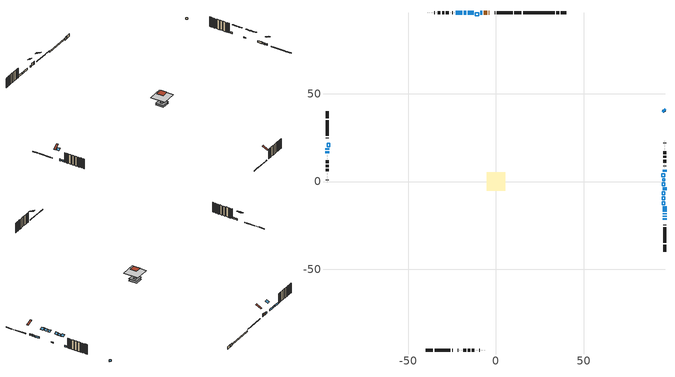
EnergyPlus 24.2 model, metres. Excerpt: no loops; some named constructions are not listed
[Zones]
conditioned space
 floor outside (Floor1 construction): -0.86,-0.86 -0.86,0.86 0.86,0.86 0.86,-0.86 z0.91
 floor adiabatic (Floor2 construction): -2.91,-2.91 -2.91,2.91 2.91,2.91 2.91,-2.91 z0.91
 floor adiabatic (AdiabaticFloorConstruction): -5.38,-5.38 -5.38,5.38 5.38,5.38 5.38,-5.38 z5.79
 floor foundation (Slab1 construction): -1.7,-1.7 -1.7,1.7 1.7,1.7 1.7,-1.7 z-1.07
 floor foundation (Slab1 construction 1): -1.2,-1.2 -1.2,1.2 1.2,1.2 1.2,-1.2 z-1.07
 floor foundation (Slab3 construction): -2.91,-2.91 -2.91,2.91 2.91,2.91 2.91,-2.91 z-0.46
 wall outside (RimJoist1 construction): 14.48,96.13 10.52,96.13 / -39.82,-96.13 -35.86,-96.13 / -96.13,39.82 -96.13,35.86 / 96.13,-39.82 96.13,-35.86 z0.91:1.21
 wall outside (RimJoist2 construction): 9.59,96.13 0.56,96.13 / -34.93,-96.13 -25.9,-96.13 / -96.13,34.93 -96.13,25.9 / 96.13,-34.93 96.13,-25.9 z0.91:1.21
 wall outside (RimJoist3 construction): -0.37,96.13 -0.75,96.13 / -24.97,-96.13 -24.6,-96.13 / -96.13,24.97 -96.13,24.6 / 96.13,-24.97 96.13,-24.6 z0.91:1.21
 wall outside (AdiabaticWallConstruction 1): -3.71,96.13 -4.13,96.13 / -5.06,96.13 -6.91,96.13 z0.91:2.94
 wall outside (AdiabaticWallConstruction): 96.13,-21.63 96.13,-20.95 / 96.13,-20.03 96.13,-19.59 / 96.13,-18.67 96.13,-18.04 / 96.14,39.82 95.2,40.76 / 96.13,-17.11 96.13,-14.15 / -7.84,96.13 -8.97,96.13 / -12.75,96.13 -16.08,96.13 / -17.01,96.13 -18.33,96.13 / -96.13,18.88 -96.13,18.06 / 96.13,5.47 96.13,6.8 / -19.26,96.13 -22.79,96.13 / -96.13,17.13 -96.13,15.99 z0.91:2.13; 96.13,-5.01 96.13,-3.23 z0.91:1.42
 wall outside (Wall10 construction): -23.72,96.13 -23.76,96.13 / -21.63,-96.13 -21.59,-96.13 / -96.13,15.07 -96.13,15.03 / 96.13,7.73 96.13,7.77 z0.91:8.23
 wall outside (Wall11 construction): -24.69,96.13 -24.83,96.13 / -20.67,-96.13 -20.52,-96.13 / -96.13,14.1 -96.13,13.95 / 96.13,8.7 96.13,8.84 z0.91:8.23
 wall outside (Wall12 construction): -25.76,96.13 -25.86,96.13 / -19.59,-96.13 -19.5,-96.13 / -96.13,13.02 -96.13,12.93 / 96.13,9.77 96.13,9.87 z0.91:8.23
 wall outside (Wall1 construction): -26.79,96.13 -28.45,96.13 / -18.57,-96.13 -16.9,-96.13 / -96.13,12 -96.13,10.34 / 96.13,10.8 96.13,12.46 z0.91:8.23
 wall outside (Wall2 construction): -29.38,96.13 -30.64,96.13 / -15.97,-96.13 -14.71,-96.13 / -96.13,9.41 -96.13,8.14 / 96.13,13.39 96.13,14.66 z0.91:8.23
 wall outside (Wall3 construction): -31.57,96.13 -33.06,96.13 / -13.78,-96.13 -12.3,-96.13 / -96.13,7.21 -96.13,5.73 / 96.13,15.58 96.13,17.07 z0.91:8.23
 wall outside (Wall4 construction): -33.98,96.13 -34.05,96.13 / -11.37,-96.13 -11.3,-96.13 / -96.13,4.8 -96.13,4.73 / 96.13,18 96.13,18.06 z0.91:8.23
 wall outside (Wall5 construction): -34.98,96.13 -35.03,96.13 / -10.37,-96.13 -10.32,-96.13 / -96.13,3.81 -96.13,3.76 / 96.13,18.99 96.13,19.04 z0.91:8.23
 wall outside (Wall6 construction): -35.96,96.13 -35.98,96.13 / -9.4,-96.13 -9.38,-96.13 / -96.13,2.83 -96.13,2.81 / 96.13,19.97 96.13,19.99 z0.91:8.23
 wall outside (Wall7 construction): -36.91,96.13 -36.93,96.13 / -8.45,-96.13 -8.43,-96.13 / -96.13,1.88 -96.13,1.86 / 96.13,20.92 96.13,20.94 z0.91:8.23
 wall outside (Wall8 construction): -37.85,96.13 -37.95,96.13 / -7.5,-96.13 -7.41,-96.13 / -96.13,0.93 -96.13,0.84 / 96.13,21.87 96.13,21.96 z0.91:8.23
 wall outside (Wall9 construction): -38.87,96.13 -38.89,96.13 / -6.48,-96.13 -6.46,-96.13 / -96.13,-0.09 -96.13,-0.11 / 96.13,22.89 96.13,22.9 z0.91:8.23
 wall foundation (FoundationWall1 construction): 39.82,96.13 36.77,96.13 z-1.07:0.91
 wall foundation (FoundationWall2 construction): 35.84,96.13 34.32,96.13 z-1.07:0.91
 wall foundation (FoundationWall3 construction): 33.39,96.13 15.41,96.13 z-0.46:0.3
 window (WindowConstruction): 96.13,-21.63 96.13,-20.95 z0.91:2.13
 window (WindowConstruction 10): 96.13,-20.03 96.13,-19.6 z0.91:2.13
 window (WindowConstruction 11): 96.13,-18.67 96.13,-18.04 z0.91:2.13
 window (WindowConstruction 12): 96.13,39.82 95.2,40.76 z0.91:2.13
 window (WindowConstruction 7): 96.13,-17.11 96.13,-14.15 z0.91:2.13
 window (WindowConstruction 8): -7.84,96.13 -8.97,96.13 z0.91:2.13
 window (WindowConstruction 1): 96.13,-5.01 96.13,-3.23 z0.91:1.42
 window (WindowConstruction 2): -12.75,96.13 -16.08,96.13 z0.91:2.13
 window (WindowConstruction 3): -17.01,96.13 -18.33,96.13 z0.91:2.13
 window (WindowConstruction 9): -96.13,18.88 -96.13,18.06 z0.91:2.13
 window (WindowConstruction 4): 96.13,5.47 96.13,6.8 z0.91:2.13
 window (WindowConstruction 5): -19.26,96.13 -22.79,96.13 z0.91:2.13
 window (WindowConstruction 6): -96.13,17.13 -96.13,16 z0.91:2.13
 door (Door): -3.71,96.13 -4.13,96.13 z0.91:2.94
 door (Door 1): -5.06,96.13 -6.91,96.13 z0.91:2.94
 ceiling adiabatic (AdiabaticFloorConstruction): 5.38,-5.38 5.38,5.38 -5.38,5.38 -5.38,-5.38 z5.79
 roof outside (Roof1 construction): -2.43,2.43 -2.43,-2.43 2.43,-2.43 2.43,2.43 z8.23
 roof outside (Roof2 construction): -2.78,96.13,8.23 -2.78,92.18,10.2 -1.67,92.18,10.2 -1.67,96.13,8.23; -22.56,-96.13,8.23 -22.56,-92.18,10.2 -23.67,-92.18,10.2 -23.67,-96.13,8.23; -96.13,22.56,8.23 -92.18,22.56,10.2 -92.18,23.67,10.2 -96.13,23.67,8.23; 96.13,-22.56,8.23 92.18,-22.56,10.2 92.18,-23.67,10.2 96.13,-23.67,8.23
 roof outside (AdiabaticRoofConstruction): -96.14,19.8,8.22 -94.5,19.8,9.04 -94.5,21.63,9.04 -96.14,21.63,8.22; 96.14,-11.39,8.22 94.5,-11.39,9.04 94.5,-13.22,9.04 96.14,-13.22,8.22; 96.14,-8.59,8.22 94.46,-8.59,9.06 94.46,-10.46,9.06 96.14,-10.46,8.22; 96.14,-5.94,8.22 94.59,-5.94,9 94.59,-7.67,9 96.14,-7.67,8.22; 96.14,-0.61,8.22 94.62,-0.61,8.98 94.62,-2.31,8.98 96.14,-2.31,8.22; -11.82,96.14,8.22 -11.82,94.42,9.08 -9.9,94.42,9.08 -9.9,96.14,8.22; 96.14,1.68,8.22 94.91,1.68,8.84 94.91,0.32,8.84 96.14,0.32,8.22; 96.14,4.54,8.22 94.41,4.54,9.09 94.41,2.61,9.09 96.14,2.61,8.22
 skylight (SkylightConstruction): -96.13,19.8,8.23 -94.5,19.8,9.04 -94.5,21.63,9.04 -96.13,21.63,8.23
 skylight (SkylightConstruction 1): 96.13,-11.39,8.23 94.5,-11.39,9.04 94.5,-13.22,9.04 96.13,-13.22,8.23
 skylight (SkylightConstruction 2): 96.13,-8.59,8.23 94.47,-8.59,9.06 94.47,-10.46,9.06 96.13,-10.46,8.23
 skylight (SkylightConstruction 3): 96.13,-5.94,8.23 94.59,-5.94,9 94.59,-7.67,9 96.13,-7.67,8.23
 skylight (SkylightConstruction 4): 96.13,-0.61,8.23 94.62,-0.61,8.98 94.62,-2.31,8.98 96.13,-2.31,8.23
 skylight (SkylightConstruction 5): -11.82,96.13,8.23 -11.82,94.42,9.08 -9.9,94.42,9.08 -9.9,96.13,8.23
 skylight (SkylightConstruction 6): 96.13,1.68,8.23 94.92,1.68,8.83 94.92,0.32,8.83 96.13,0.32,8.23
 skylight (SkylightConstruction 7): 96.13,4.54,8.23 94.41,4.54,9.09 94.41,2.61,9.09 96.13,2.61,8.23
[EnergyManagementSystem:Program]
component_loads_program: Set loads_htg_walls = 0; Set loads_htg_rim_joists = 0; Set loads_htg_foundation_walls = 0; Set loads_htg_floors = 0; Set loads_htg_slabs = 0; Set loads_htg_ceilings = 0; Set loads_htg_roofs = 0; Set loads_htg_windows_conduction = 0; Set loads_htg_windows_solar = 0; Set loads_htg_doors = 0; Set loads_htg_skylights_conduction = 0; Set loads_htg_skylights_solar = 0; Set loads_htg_internal_mass = 0; Set loads_htg_intgains = 0; Set loads_htg_lighting = 0; Set loads_htg_infil = 0; Set loads_htg_mechvent = 0; Set loads_htg_natvent = 0; Set loads_htg_whf = 0; Set loads_htg_ducts = 0; Set loads_clg_walls = 0; Set loads_clg_rim_joists = 0; Set loads_clg_foundation_walls = 0; Set loads_clg_floors = 0; Set loads_clg_slabs = 0; Set loads_clg_ceilings = 0; Set loads_clg_roofs = 0; Set loads_clg_windows_conduction = 0; Set loads_clg_windows_solar = 0; Set loads_clg_doors = 0; Set loads_clg_skylights_conduction = 0; Set loads_clg_skylights_solar = 0; Set loads_clg_internal_mass = 0; Set loads_clg_intgains = 0; Set loads_clg_lighting = 0; Set loads_clg_infil = 0; Set loads_clg_mechvent = 0; Set loads_clg_natvent = 0; Set loads_clg_whf = 0; Set loads_clg_ducts = 0; Set hr_walls = 0; Set hr_walls = hr_walls + s_conv_27 + s_ig_27 + s_sol_27 + s_lgt_27 + s_surf_27; Set hr_walls = hr_walls + s_conv_28 + s_ig_28 + s_sol_28 + s_lgt_28 + s_surf_28; Set hr_walls = hr_walls + s_conv_29 + s_ig_29 + s_sol_29 + s_lgt_29 + s_surf_29; Set hr_walls = hr_walls + s_conv_30 + s_ig_30 + s_sol_30 + s_lgt_30 + s_surf_30; Set hr_walls = hr_walls + s_conv_31 + s_ig_31 + s_sol_31 + s_lgt_31 + s_surf_31; Set hr_walls = hr_walls + s_conv_32 + s_ig_32 + s_sol_32 + s_lgt_32 + s_surf_32; Set hr_walls = hr_walls + s_conv_33 + s_ig_33 + s_sol_33 + s_lgt_33 + s_surf_33; Set hr_walls = hr_walls + s_conv_34 + s_ig_34 + s_sol_34 + s_lgt_34 + s_surf_34; Set hr_walls = hr_walls + s_conv_35 + s_ig_35 + s_sol_35 + s_lgt_35 + s_surf_35; Set hr_walls = hr_walls + s_conv_36 + s_ig_36 + s_sol_36 + s_lgt_36 + s_surf_36; Set hr_walls = hr_walls + s_conv_37 + s_ig_37 + s_sol_37 + s_lgt_37 + s_surf_37; Set hr_walls = hr_walls + s_conv_38 + s_ig_38 + s_sol_38 + s_lgt_38 + s_surf_38; Set hr_walls = hr_walls + s_conv_39 + s_ig_39 + s_sol_39 + s_lgt_39 + s_surf_39; Set hr_walls = hr_walls + s_conv_40 + s_ig_40 + s_sol_40 + s_lgt_40 + s_surf_40; Set hr_walls = hr_walls + s_conv_41 + s_ig_41 + s_sol_41 + s_lgt_41 + s_surf_41; Set hr_walls = hr_walls + s_conv_42 + s_ig_42 + s_sol_42 + s_lgt_42 + s_surf_42; Set hr_walls = hr_walls + s_conv_43 + s_ig_43 + s_sol_43 + s_lgt_43 + s_surf_43; Set hr_walls = hr_walls + s_conv_44 + s_ig_44 + s_sol_44 + s_lgt_44 + s_surf_44; Set hr_walls = hr_walls + s_conv_45 + s_ig_45 + s_sol_45 + s_lgt_45 + s_surf_45; Set hr_walls = hr_walls + s_conv_46 + s_ig_46 + s_sol_46 + s_lgt_46 + s_surf_46; Set hr_walls = hr_walls + s_conv_47 + s_ig_47 + s_sol_47 + s_lgt_47 + s_surf_47; Set hr_walls = hr_walls + s_conv_48 + s_ig_48 + s_sol_48 + s_lgt_48 + s_surf_48; Set hr_walls = hr_walls + s_conv_49 + s_ig_49 + s_sol_49 + s_lgt_49 + s_surf_49; Set hr_walls = hr_walls + s_conv_50 + s_ig_50 + s_sol_50 + s_lgt_50 + s_surf_50; Set hr_walls = hr_walls + s_conv_51 + s_ig_51 + s_sol_51 + s_lgt_51 + s_surf_51; Set hr_walls = hr_walls + s_conv_52 + s_ig_52 + s_sol_52 + s_lgt_52 + s_surf_52; Set hr_walls = hr_walls + s_conv_53 + s_ig_53 + s_sol_53 + s_lgt_53 + s_surf_53; Set hr_walls = hr_walls + s_conv_54 + s_ig_54 + s_sol_54 + s_lgt_54 + s_surf_54; Set hr_walls = hr_walls + s_conv_55 + s_ig_55 + s_sol_55 + s_lgt_55 + s_surf_55; Set hr_walls = hr_walls + s_conv_56 + s_ig_56 + s_sol_56 + s_lgt_56 + s_surf_56; Set hr_walls = hr_walls + s_conv_57 + s_ig_57 + s_sol_57 + s_lgt_57 + s_surf_57; Set hr_walls = hr_walls + s_conv_58 + s_ig_58 + s_sol_58 + s_lgt_58 + s_surf_58; Set hr_walls = hr_walls + s_conv_59 + s_ig_59 + s_sol_59 + s_lgt_59 + s_surf_59; Set hr_walls = hr_walls + s_conv_60 + s_ig_60 + s_sol_60 + s_lgt_60 + s_surf_60; Set hr_walls = hr_walls + s_conv_61 + s_ig_61 + s_sol_61 + s_lgt_61 + s_surf_61; Set hr_walls = hr_walls + s_conv_62 + s_ig_62 + s_sol_62 + s_lgt_62 + s_surf_62; Set hr_walls = hr_walls + s_conv_63 + s_ig_63 + s_sol_63 + s_lgt_63 + s_surf_63; Set hr_walls = hr_walls + s_conv_64 + s_ig_64 + s_sol_64 + s_lgt_64 + s_surf_64; Set hr_walls = hr_walls + s_conv_65 + s_ig_65 + s_sol_65 + s_lgt_65 + s_surf_65; Set hr_walls = hr_walls + s_conv_66 + s_ig_66 + s_sol_66 + s_lgt_66 + s_surf_66; Set hr_walls = hr_walls + s_conv_67 + s_ig_67 + s_sol_67 + s_lgt_67 + s_surf_67; Set hr_walls = hr_walls + s_conv_68 + s_ig_68 + s_sol_68 + s_lgt_68 + s_surf_68; Set hr_walls = hr_walls + s_conv_69 + s_ig_69 + s_sol_69 + s_lgt_69 + s_surf_69; Set hr_walls = hr_walls + s_conv_70 + s_ig_70 + s_sol_70 + s_lgt_70 + s_surf_70; Set hr_walls = hr_walls + s_conv_71 + s_ig_71 + s_sol_71 + s_lgt_71 + s_surf_71; Set hr_walls = hr_walls + s_conv_72 + s_ig_72 + s_sol_72 + s_lgt_72 + s_surf_72; Set hr_walls = hr_walls + s_conv_73 + s_ig_73 + s_sol_73 + s_lgt_73 + s_surf_73; Set hr_walls = hr_walls + s_conv_74 + s_ig_74 + s_sol_74 + s_lgt_74 + s_surf_74; Set hr_rim_joists = 0; Set hr_rim_joists = hr_rim_joists + s_conv_7 + s_ig_7 + s_sol_7 + s_lgt_7 + s_surf_7; Set hr_rim_joists = hr_rim_joists + s_conv_8 + s_ig_8 + s_sol_8 + s_lgt_8 + s_surf_8; Set hr_rim_joists = hr_rim_joists + s_conv_9 + s_ig_9 + s_sol_9 + s_lgt_9 + s_surf_9; Set hr_rim_joists = hr_rim_joists + s_conv_10 + s_ig_10 + s_sol_10 + s_lgt_10 + s_surf_10; Set hr_rim_joists = hr_rim_joists + s_conv_11 + s_ig_11 + s_sol_11 + s_lgt_11 + s_surf_11; Set hr_rim_joists = hr_rim_joists + s_conv_12 + s_ig_12 + s_sol_12 + s_lgt_12 + s_surf_12; Set hr_rim_joists = hr_rim_joists + s_conv_13 + s_ig_13 + s_sol_13 + s_lgt_13 + s_surf_13; Set hr_rim_joists = hr_rim_joists + s_conv_14 + s_ig_14 + s_sol_14 + s_lgt_14 + s_surf_14; Set hr_rim_joists = hr_rim_joists + s_conv_15 + s_ig_15 + s_sol_15 + s_lgt_15 + s_surf_15; Set hr_rim_joists = hr_rim_joists + s_conv_16 + s_ig_16 + s_sol_16 + s_lgt_16 + s_surf_16; Set hr_rim_joists = hr_rim_joists + s_conv_17 + s_ig_17 + s_sol_17 + s_lgt_17 + s_surf_17; Set hr_rim_joists = hr_rim_joists + s_conv_18 + s_ig_18 + s_sol_18 + s_lgt_18 + s_surf_18; Set hr_foundation_walls = 0; Set hr_foundation_walls = hr_foundation_walls + s_conv_2 + s_ig_2 + s_sol_2 + s_lgt_2 + s_surf_2; Set hr_foundation_walls = hr_foundation_walls + s_conv_3 + s_ig_3 + s_sol_3 + s_lgt_3 + s_surf_3; Set hr_foundation_walls = hr_foundation_walls + s_conv_4 + s_ig_4 + s_sol_4 + s_lgt_4 + s_surf_4; Set hr_floors = 0; Set hr_floors = hr_floors + s_conv + s_ig + s_sol + s_lgt + s_surf; Set hr_floors = hr_floors + s_conv_1 + s_ig_1 + s_sol_1 + s_lgt_1 + s_surf_1; Set hr_slabs = 0; Set hr_slabs = hr_slabs + s_conv_24 + s_ig_24 + s_sol_24 + s_lgt_24 + s_surf_24; Set hr_slabs = hr_slabs + s_conv_25 + s_ig_25 + s_sol_25 + s_lgt_25 + s_surf_25; Set hr_slabs = hr_slabs + s_conv_26 + s_ig_26 + s_sol_26 + s_lgt_26 + s_surf_26; Set hr_ceilings = 0; Set hr_roofs = 0; Set hr_roofs = hr_roofs + s_conv_19 + s_ig_19 + s_sol_19 + s_lgt_19 + s_surf_19; Set hr_roofs = hr_roofs + s_conv_20 + s_ig_20 + s_sol_20 + s_lgt_20 + s_surf_20; Set hr_roofs = hr_roofs + s_conv_21 + s_ig_21 + s_sol_21 + s_lgt_21 + s_surf_21; Set hr_roofs = hr_roofs + s_conv_22 + s_ig_22 + s_sol_22 + s_lgt_22 + s_surf_22; Set hr_roofs = hr_roofs + s_conv_23 + s_ig_23 + s_sol_23 + s_lgt_23 + s_surf_23; Set hr_windows_conduction = 0; Set hr_windows_conduction = hr_windows_conduction + ss_conv_2; Set hr_windows_conduction = hr_windows_conduction + ss_ig_2; Set hr_windows_conduction = hr_windows_conduction + ss_surf_2; Set hr_windows_conduction = hr_windows_conduction + ss_conv_3; Set hr_windows_conduction = hr_windows_conduction + ss_ig_3; Set hr_windows_conduction = hr_windows_conduction + ss_surf_3; Set hr_windows_conduction = hr_windows_conduction + ss_conv_4; Set hr_windows_conduction = hr_windows_conduction + ss_ig_4; Set hr_windows_conduction = hr_windows_conduction + ss_surf_4; Set hr_windows_conduction = hr_windows_conduction + ss_conv_5; Set hr_windows_conduction = hr_windows_conduction + ss_ig_5; Set hr_windows_conduction = hr_windows_conduction + ss_surf_5; Set hr_windows_conduction = hr_windows_conduction + ss_conv_6; Set hr_windows_conduction = hr_windows_conduction + ss_ig_6; Set hr_windows_conduction = hr_windows_conduction + ss_surf_6; Set hr_windows_conduction = hr_windows_conduction + ss_conv_7; Set hr_windows_conduction = hr_windows_conduction + ss_ig_7; Set hr_windows_conduction = hr_windows_conduction + ss_surf_7; Set hr_windows_conduction = hr_windows_conduction + ss_conv_12; Set hr_windows_conduction = hr_windows_conduction + ss_ig_12; Set hr_windows_conduction = hr_windows_conduction + ss_surf_12; Set hr_windows_conduction = hr_windows_conduction + ss_conv_17; Set hr_windows_conduction = hr_windows_conduction + ss_ig_17; Set hr_windows_conduction = hr_windows_conduction + ss_surf_17; Set hr_windows_conduction = hr_windows_conduction + ss_conv_18; Set hr_windows_conduction = hr_windows_conduction + ss_ig_18; Set hr_windows_conduction = hr_windows_conduction + ss_surf_18; Set hr_windows_conduction = hr_windows_conduction + ss_conv_19; Set hr_windows_conduction = hr_windows_conduction + ss_ig_19; Set hr_windows_conduction = hr_windows_conduction + ss_surf_19; Set hr_windows_conduction = hr_windows_conduction + ss_conv_20; Set hr_windows_conduction = hr_windows_conduction + ss_ig_20; Set hr_windows_conduction = hr_windows_conduction + ss_surf_20; Set hr_windows_conduction = hr_windows_conduction + ss_conv_21; Set hr_windows_conduction = hr_windows_conduction + ss_ig_21; Set hr_windows_conduction = hr_windows_conduction + ss_surf_21; Set hr_windows_conduction = hr_windows_conduction + ss_conv_22; Set hr_windows_conduction = hr_windows_conduction + ss_ig_22; Set hr_windows_conduction = hr_windows_conduction + ss_surf_22; Set hr_windows_solar = 0; Set hr_windows_solar = hr_windows_solar - ss_trans_in * ZoneTimestep * 3600 + ss_back_out * ZoneTimestep * 3600 + ss_trans_out * ZoneTimestep * 3600; Set hr_windows_solar = hr_windows_solar - ss_trans_in_1 * ZoneTimestep * 3600 + ss_back_out_1 * ZoneTimestep * 3600 + ss_trans_out_1 * ZoneTimestep * 3600; Set hr_windows_solar = hr_windows_solar - ss_trans_in_2 * ZoneTimestep * 3600 + ss_back_out_2 * ZoneTimestep * 3600 + ss_trans_out_2 * ZoneTimestep * 3600; Set hr_windows_solar = hr_windows_solar - ss_trans_in_3 * ZoneTimestep * 3600 + ss_back_out_3 * ZoneTimestep * 3600 + ss_trans_out_3 * ZoneTimestep * 3600; Set hr_windows_solar = hr_windows_solar - ss_trans_in_4 * ZoneTimestep * 3600 + ss_back_out_4 * ZoneTimestep * 3600 + ss_trans_out_4 * ZoneTimestep * 3600; Set hr_windows_solar = hr_windows_solar - ss_trans_in_5 * ZoneTimestep * 3600 + ss_back_out_5 * ZoneTimestep * 3600 + ss_trans_out_5 * ZoneTimestep * 3600; Set hr_windows_solar = hr_windows_solar - ss_trans_in_10 * ZoneTimestep * 3600 + ss_back_out_10 * ZoneTimestep * 3600 + ss_trans_out_10 * ZoneTimestep * 3600; Set hr_windows_solar = hr_windows_solar - ss_trans_in_15 * ZoneTimestep * 3600 + ss_back_out_15 * ZoneTimestep * 3600 + ss_trans_out_15 * ZoneTimestep * 3600; Set hr_windows_solar = hr_windows_solar - ss_trans_in_16 * ZoneTimestep * 3600 + ss_back_out_16 * ZoneTimestep * 3600 + ss_trans_out_16 * ZoneTimestep * 3600; Set hr_windows_solar = hr_windows_solar - ss_trans_in_17 * ZoneTimestep * 3600 + ss_back_out_17 * ZoneTimestep * 3600 + ss_trans_out_17 * ZoneTimestep * 3600; Set hr_windows_solar = hr_windows_solar - ss_trans_in_18 * ZoneTimestep * 3600 + ss_back_out_18 * ZoneTimestep * 3600 + ss_trans_out_18 * ZoneTimestep * 3600; Set hr_windows_solar = hr_windows_solar - ss_trans_in_19 * ZoneTimestep * 3600 + ss_back_out_19 * ZoneTimestep * 3600 + ss_trans_out_19 * ZoneTimestep * 3600; Set hr_windows_solar = hr_windows_solar - ss_trans_in_20 * ZoneTimestep * 3600 + ss_back_out_20 * ZoneTimestep * 3600 + ss_trans_out_20 * ZoneTimestep * 3600; Set hr_doors = 0; Set hr_doors = hr_doors + ss_sol; Set hr_doors = hr_doors + ss_lgt; Set hr_doors = hr_doors + ss_conv; Set hr_doors = hr_doors + ss_ig; Set hr_doors = hr_doors + ss_surf; Set hr_doors = hr_doors + ss_sol_1; Set hr_doors = hr_doors + ss_lgt_1; Set hr_doors = hr_doors + ss_conv_1; Set hr_doors = hr_doors + ss_ig_1; Set hr_doors = hr_doors + ss_surf_1; Set hr_skylights_conduction = 0; Set hr_skylights_conduction = hr_skylights_conduction + ss_conv_8; Set hr_skylights_conduction = hr_skylights_conduction + ss_ig_8; Set hr_skylights_conduction = hr_skylights_conduction + ss_surf_8; Set hr_skylights_conduction = hr_skylights_conduction + ss_conv_9; Set hr_skylights_conduction = hr_skylights_conduction + ss_ig_9; Set hr_skylights_conduction = hr_skylights_conduction + ss_surf_9; Set hr_skylights_conduction = hr_skylights_conduction + ss_conv_10; Set hr_skylights_conduction = hr_skylights_conduction + ss_ig_10; Set hr_skylights_conduction = hr_skylights_conduction + ss_surf_10; Set hr_skylights_conduction = hr_skylights_conduction + ss_conv_11; Set hr_skylights_conduction = hr_skylights_conduction + ss_ig_11; Set hr_skylights_conduction = hr_skylights_conduction + ss_surf_11; Set hr_skylights_conduction = hr_skylights_conduction + ss_conv_13; Set hr_skylights_conduction = hr_skylights_conduction + ss_ig_13; Set hr_skylights_conduction = hr_skylights_conduction + ss_surf_13; Set hr_skylights_conduction = hr_skylights_conduction + ss_conv_14; Set hr_skylights_conduction = hr_skylights_conduction + ss_ig_14; Set hr_skylights_conduction = hr_skylights_conduction + ss_surf_14; Set hr_skylights_conduction = hr_skylights_conduction + ss_conv_15; Set hr_skylights_conduction = hr_skylights_conduction + ss_ig_15; Set hr_skylights_conduction = hr_skylights_conduction + ss_surf_15; Set hr_skylights_conduction = hr_skylights_conduction + ss_conv_16; Set hr_skylights_conduction = hr_skylights_conduction + ss_ig_16; Set hr_skylights_conduction = hr_skylights_conduction + ss_surf_16; Set hr_skylights_solar = 0; Set hr_skylights_solar = hr_skylights_solar - ss_trans_in_6 * ZoneTimestep * 3600 + ss_back_out_6 * ZoneTimestep * 3600 + ss_trans_out_6 * ZoneTimestep * 3600; Set hr_skylights_solar = hr_skylights_solar - ss_trans_in_7 * ZoneTimestep * 3600 + ss_back_out_7 * ZoneTimestep * 3600 + ss_trans_out_7 * ZoneTimestep * 3600; Set hr_skylights_solar = hr_skylights_solar - ss_trans_in_8 * ZoneTimestep * 3600 + ss_back_out_8 * ZoneTimestep * 3600 + ss_trans_out_8 * ZoneTimestep * 3600; Set hr_skylights_solar = hr_skylights_solar - ss_trans_in_9 * ZoneTimestep * 3600 + ss_back_out_9 * ZoneTimestep * 3600 + ss_trans_out_9 * ZoneTimestep * 3600; Set hr_skylights_solar = hr_skylights_solar - ss_trans_in_11 * ZoneTimestep * 3600 + ss_back_out_11 * ZoneTimestep * 3600 + ss_trans_out_11 * ZoneTimestep * 3600; Set hr_skylights_solar = hr_skylights_solar - ss_trans_in_12 * ZoneTimestep * 3600 + ss_back_out_12 * ZoneTimestep * 3600 + ss_trans_out_12 * ZoneTimestep * 3600; Set hr_skylights_solar = hr_skylights_solar - ss_trans_in_13 * ZoneTimestep * 3600 + ss_back_out_13 * ZoneTimestep * 3600 + ss_trans_out_13 * ZoneTimestep * 3600; Set hr_skylights_solar = hr_skylights_solar - ss_trans_in_14 * ZoneTimestep * 3600 + ss_back_out_14 * ZoneTimestep * 3600 + ss_trans_out_14 * ZoneTimestep * 3600; Set hr_internal_mass = 0; Set hr_internal_mass = hr_internal_mass + s_conv_5 + s_ig_5 + s_sol_5 + s_lgt_5 + s_surf_5; Set hr_internal_mass = hr_internal_mass + s_conv_6 + s_ig_6 + s_sol_6 + s_lgt_6 + s_surf_6; Set hr_internal_mass = hr_internal_mass + im_conv + im_ig + im_sol + im_lgt + im_surf; Set hr_internal_mass = hr_internal_mass + im_conv_1 + im_ig_1 + im_sol_1 + im_lgt_1 + im_surf_1; Set hr_intgains = 0; Set hr_intgains = hr_intgains - ig_ee_conv - ig_ee_rad - ig_ee_conv_1 - ig_ee_rad_1 - ig_ee_conv_2 - ig_ee_rad_2 - ig_ee_conv_3 - ig_ee_rad_3 - ig_ee_conv_4 - ig_ee_rad_4 - ig_ee_conv_5 - ig_ee_rad_5 - ig_ee_conv_6 - ig_ee_rad_6 - ig_oe_conv - ig_oe_rad - ig_oe_conv_1 - ig_oe_rad_1 - ig_oe_conv_2 - ig_oe_rad_2 - ig_oe_conv_3 - ig_oe_rad_3 - ig_oe_conv_4 - ig_oe_rad_4 - ig_ppl_conv - ig_ppl_rad; Set hr_lighting = 0; Set hr_lighting = hr_lighting - ig_lgt_conv - ig_lgt_rad - ig_lgt_vis; Set hr_infil = 0; Set hr_infil = hr_infil - airflow_gain + airflow_loss; Set hr_natvent = 0; Set hr_natvent = hr_natvent - airflow_gain_1 + airflow_loss_1; Set hr_whf = 0; Set hr_whf = hr_whf - airflow_gain_2 + airflow_loss_2; Set hr_mechvent = 0; Set hr_mechvent = hr_mechvent - mv_conv - mv_rad - mv_conv_1 - mv_rad_1 - mv_conv_2 - mv_rad_2 - mv_conv_3 - mv_rad_3 - mv_conv_4 - mv_rad_4 - mv_conv_5 - mv_rad_5 - mv_conv_6 - mv_rad_6; Set hr_ducts = 0; Set hr_intgains = hr_intgains + dhw_loss * (1.0*(1-dhw_rtf) + 1.0*dhw_rtf); Set htg_mode = 0; Set clg_mode = 0; If (htg_load_cond > 0); Set htg_mode = 1.0; ElseIf (clg_load_cond > 0); Set clg_mode = 0.0; Else; Set htg_season = 0; Set clg_season = 0; If ((DayOfYear >= 1) && (DayOfYear <= 365)); Set clg_season = 1; EndIf; If ((DayOfYear >= 1) && (DayOfYear <= 365)); Set htg_season = 1; EndIf; If ((airflow_gain_1 <> 0) || (airflow_loss_1 <> 0)) && (clg_season == 1); Set clg_mode = 0.0; ElseIf ((airflow_gain_2 <> 0) || (airflow_loss_2 <> 0)) && (clg_season == 1); Set clg_mode = 0.0; Else; Set Tmid_setpoint = (htg_sp_s_1 + clg_sp_s_1) / 2; If (tin_s_1 > Tmid_setpoint) && (clg_season == 1); Set clg_mode = 0.0; ElseIf (tin_s_1 < Tmid_setpoint) && (htg_season == 1); Set htg_mode = 1.0; EndIf; EndIf; EndIf; Set loads_htg_walls = loads_htg_walls + (hr_walls * htg_mode * 1); Set loads_htg_rim_joists = loads_htg_rim_joists + (hr_rim_joists * htg_mode * 1); Set loads_htg_foundation_walls = loads_htg_foundation_walls + (hr_foundation_walls * htg_mode * 1); Set loads_htg_floors = loads_htg_floors + (hr_floors * htg_mode * 1); Set loads_htg_slabs = loads_htg_slabs + (hr_slabs * htg_mode * 1); Set loads_htg_ceilings = loads_htg_ceilings + (hr_ceilings * htg_mode * 1); Set loads_htg_roofs = loads_htg_roofs + (hr_roofs * htg_mode * 1); Set loads_htg_windows_conduction = loads_htg_windows_conduction + (hr_windows_conduction * htg_mode * 1); Set loads_htg_windows_solar = loads_htg_windows_solar + (hr_windows_solar * htg_mode * 1); Set loads_htg_doors = loads_htg_doors + (hr_doors * htg_mode * 1); Set loads_htg_skylights_conduction = loads_htg_skylights_conduction + (hr_skylights_conduction * htg_mode * 1); Set loads_htg_skylights_solar = loads_htg_skylights_solar + (hr_skylights_solar * htg_mode * 1); Set loads_htg_internal_mass = loads_htg_internal_mass + (hr_internal_mass * htg_mode * 1); Set loads_htg_intgains = loads_htg_intgains + (hr_intgains * htg_mode * 1); Set loads_htg_lighting = loads_htg_lighting + (hr_lighting * htg_mode * 1); Set loads_htg_infil = loads_htg_infil + (hr_infil * htg_mode * 1); Set loads_htg_mechvent = loads_htg_mechvent + (hr_mechvent * htg_mode * 1); Set loads_htg_natvent = loads_htg_natvent + (hr_natvent * htg_mode * 1); Set loads_htg_whf = loads_htg_whf + (hr_whf * htg_mode * 1); Set loads_htg_ducts = loads_htg_ducts + (hr_ducts * htg_mode * 1); Set loads_clg_walls = loads_clg_walls + (-hr_walls * clg_mode * 1); Set loads_clg_rim_joists = loads_clg_rim_joists + (-hr_rim_joists * clg_mode * 1); Set loads_clg_foundation_walls = loads_clg_foundation_walls + (-hr_foundation_walls * clg_mode * 1); Set loads_clg_floors = loads_clg_floors + (-hr_floors * clg_mode * 1); Set loads_clg_slabs = loads_clg_slabs + (-hr_slabs * clg_mode * 1); Set loads_clg_ceilings = loads_clg_ceilings + (-hr_ceilings * clg_mode * 1); Set loads_clg_roofs = loads_clg_roofs + (-hr_roofs * clg_mode * 1); Set loads_clg_windows_conduction = loads_clg_windows_conduction + (-hr_windows_conduction * clg_mode * 1); Set loads_clg_windows_solar = loads_clg_windows_solar + (-hr_windows_solar * clg_mode * 1); Set loads_clg_doors = loads_clg_doors + (-hr_doors * clg_mode * 1); Set loads_clg_skylights_conduction = loads_clg_skylights_conduction + (-hr_skylights_conduction * clg_mode * 1); Set loads_clg_skylights_solar = loads_clg_skylights_solar + (-hr_skylights_solar * clg_mode * 1); Set loads_clg_internal_mass = loads_clg_internal_mass + (-hr_internal_mass * clg_mode * 1); Set loads_clg_intgains = loads_clg_intgains + (-hr_intgains * clg_mode * 1); Set loads_clg_lighting = loads_clg_lighting + (-hr_lighting * clg_mode * 1); Set loads_clg_infil = loads_clg_infil + (-hr_infil * clg_mode * 1); Set loads_clg_mechvent = loads_clg_mechvent + (-hr_mechvent * clg_mode * 1); Set loads_clg_natvent = loads_clg_natvent + (-hr_natvent * clg_mode * 1); Set loads_clg_whf = loads_clg_whf + (-hr_whf * clg_mode * 1); Set loads_clg_ducts = loads_clg_ducts + (-hr_ducts * clg_mode * 1)
infil_program: Set p_m = 0.14; Set p_s = 0.22; Set s_m = 270; Set s_s = 370; Set z_m = 9.99744; Set z_s = 7.4824201153078835; Set f_t = (((s_m/z_m)^p_m)*((z_s/s_s)^p_s)); Set Tdiff = tin_s-tout_s; Set dT = @Abs Tdiff; Set c = 0.1205; Set Cs = 0.119; Set Cw = 0.1647; Set n = 0.65; Set sft = (f_t*0.3); Set temp1 = ((c*Cw)*((sft*site_vw_s)^(2*n)))^2; Set Qinf = (((c*Cs*(dT^n))^2)+temp1)^0.5; Set Qinf = (@Max Qinf 0); Set mech_vent_house_fan_sensible_load_act = 0.0; Set mech_vent_house_fan_latent_load_act = 0.0; Set OASupInPb = out_pb_s; Set OASupInTemp = tout_s; Set OASupInW = out_wt_s; Set OASupRho = (@RhoAirFnPbTdbW OASupInPb OASupInTemp OASupInW); Set OASupCp = (@CpAirFnW OASupInW); Set OASupInEnth = (@HFnTdbW OASupInTemp OASupInW); Set ZoneTemp = tin_s; Set ZoneW = win_s; Set ZoneCp = (@CpAirFnW ZoneW); Set ZoneAirEnth = (@HFnTdbW ZoneTemp ZoneW); Set mech_vent_house_fan_cfis_act = 0.0; Set QWHV_cfis_sup = 0.0; Set QWHV_cfis_suppl_sup = 0.0; Set QWHV_cfis_suppl_exh = 0.0; Set Qrange = 0; Set Qrange = Qrange + 0.075 * mech_vent_range_fan_0_sch_s; Set Qbath = 0; Set Qbath = Qbath + 0.033 * mech_vent_bath_fan_0_sch_s; Set Qbath = Qbath + 0.033 * mech_vent_bath_fan_1_sch_s; Set Qdryer = 0; Set Qdryer = Qdryer + 0.00308 * clothes_dryer_exhaust_0_sch_s; Set QWHV_sup = 0.0; Set QWHV_exh = 0.0; Set Qsupply = QWHV_sup + QWHV_cfis_sup + QWHV_cfis_suppl_sup; Set Qexhaust = Qrange + Qbath + Qdryer + QWHV_exh + QWHV_cfis_suppl_exh; Set Qfan = (@Max Qexhaust Qsupply); Set Qducts = 0; If Qducts < 0; Set Qsupply = Qsupply - Qducts; Else; Set Qexhaust = Qexhaust + Qducts; EndIf; Set Qfan_with_ducts = (@Max Qexhaust Qsupply); Set Qimb = (@Abs (Qsupply - Qexhaust)); If Qinf + Qimb > 0; Set Qtot = Qfan_with_ducts + (Qinf^2) / (Qinf + Qimb); Else; Set Qtot = Qfan_with_ducts; EndIf; Set Qinf_adj = Qtot - Qfan; Set infil_flow_act = Qinf_adj; Set infil_program_Qinf = Qinf_adj; Set infil_program_Qfan = Qfan; Set Qload = Qfan; Set Effectiveness_Sens = 0.0; Set Effectiveness_Lat = 0.0; Set Fan_MFR = Qload * OASupRho; Set ZoneInEnth = OASupInEnth; Set ZoneInTemp = OASupInTemp; Set FanTotalToCond = Fan_MFR * (ZoneInEnth - ZoneAirEnth); Set FanSensToCond = Fan_MFR * ZoneCp * (ZoneInTemp - ZoneTemp); Set FanLatToCond = FanTotalToCond - FanSensToCond; Set mech_vent_house_fan_sensible_load_act = mech_vent_house_fan_sensible_load_act + FanSensToCond; Set mech_vent_house_fan_latent_load_act = mech_vent_house_fan_latent_load_act + FanLatToCond
natural_vent_program: Set Tin = tin_s; Set Tout = tout_s; Set Wout = out_wt_s; Set Pbar = out_pb_s; Set Phiout = (@RhFnTdbWPb Tout Wout Pbar); Set MaxHR = 0.0115; Set Tnvsp = (htg_sp_s + clg_sp_s) / 2; Set NVavail = natural_vent_s; Set ClgSsnAvail = cool_season; Set Qnv = 0; Set Qwhf = 0; Set whole_house_fan_act = 0; If ((Wout < MaxHR) && (Tin > Tout) && (Tin > Tnvsp) && (ClgSsnAvail > 0)); Set WHF_Flow = 0; Set Adj = (Tin-Tnvsp)/(Tin-Tout); Set Adj = (@Min Adj 1); Set Adj = (@Max Adj 0); If (WHF_Flow > 0); Set Qwhf = WHF_Flow*Adj; Set WHF_W = 0; Set whole_house_fan_act = WHF_W*Adj; ElseIf (NVavail > 0); Set NVArea = 0.0; Set Cs = 0.00027520748560115084; Set Cw = 3.883526264409625e-05; Set Tdiff = Tin-Tout; Set dT = (@Abs Tdiff); Set Vwind = site_vw_s; Set SGNV = NVArea*Adj*((((Cs*dT)+(Cw*(Vwind^2)))^0.5)/1000); Set MaxNV = 2.21388972446976; Set Qnv = (@Min SGNV MaxNV); EndIf; EndIf; Set natural_vent_flow_act = Qnv; Set whole_house_fan_flow_act = Qwhf; Set natural_vent_program_Qnv = Qnv; Set natural_vent_program_Qwhf = Qwhf
total_airflows_program: Set total_infil_flow_rate = 0; Set total_mechvent_flow_rate = 0; Set total_natvent_flow_rate = 0; Set total_whf_flow_rate = 0; Set total_infil_flow_rate = total_infil_flow_rate + (infil_program_Qinf * 1); Set total_mechvent_flow_rate = total_mechvent_flow_rate + (infil_program_Qfan * 1); Set total_natvent_flow_rate = total_natvent_flow_rate + (natural_vent_program_Qnv * 1); Set total_whf_flow_rate = total_whf_flow_rate + (natural_vent_program_Qwhf * 1)
total_loads_program: Set loads_htg_tot = 0; Set loads_clg_tot = 0; If htg_load_cond > 0; Set loads_htg_tot = loads_htg_tot + (htg_load_cond - clg_load_cond) * 1.0; EndIf; Set loads_htg_tot = (@Max loads_htg_tot 0); If clg_load_cond > 0; Set loads_clg_tot = loads_clg_tot + (clg_load_cond - htg_load_cond) * 0.0; EndIf; Set loads_clg_tot = (@Max loads_clg_tot 0)
unit_heater_supply_fan_disaggregate_program: Set unit_heater_supply_fan_primary_htg = 0; If unit_heater_htg_coil_s > 0; Set unit_heater_supply_fan_primary_htg = unit_heater_supply_fan_s; EndIf
unmet_hours_program: Set htg_unmet_hours = 0; Set clg_unmet_hours = 0; Set unit_htg_unmet_hours = 0; If ((DayOfYear >= 1) && (DayOfYear <= 365)); Set unit_htg_unmet_hours = unit_htg_unmet_hours + conditioned_space_htg_unmet_s; If unit_htg_unmet_hours > htg_unmet_hours; Set htg_unmet_hours = unit_htg_unmet_hours; EndIf; EndIf
water_heater_EC_adj: If WarmupFlag == 0; Set dhw_e_cons = water_heater_energy + water_heater_on_cycle_parasitic + water_heater_off_cycle_parasitic; Set water_heater_ec_adj_act = 0.0 * dhw_e_cons / 1; EndIf
[EnergyManagementSystem:ProgramCallingManager]
component_loads_program_calling_manager: EndOfZoneTimestepAfterZoneReporting; component_loads_program
fridge_schedule_program_calling_manager: BeginZoneTimestepAfterInitHeatBalance; fridge_schedule_program
infil_program_calling_manager: BeginZoneTimestepAfterInitHeatBalance; infil_program
natural_vent_program_calling_manager: BeginZoneTimestepAfterInitHeatBalance; natural_vent_program
total_airflows_program_calling_manager: EndOfZoneTimestepAfterZoneReporting; total_airflows_program
total_loads_program_calling_manager: EndOfZoneTimestepAfterZoneReporting; total_loads_program
unit_heater_supply_fan_disaggregate_program_calling_manager: EndOfSystemTimestepBeforeHVACReporting; unit_heater_supply_fan_disaggregate_program
unmet_hours_program_calling_manager: EndOfZoneTimestepBeforeZoneReporting; unmet_hours_program
water_heater_EC_adj_ProgramManager: EndOfSystemTimestepBeforeHVACReporting; water_heater_EC_adj
[EnergyManagementSystem:OutputVariable] Type of Data in Variable=Summed
Name | EMS Variable | Update Frequency | EMS Program or Subroutine | Units
unit heater supply fan disaggregate htg primary | unit_heater_supply_fan_primary_htg | SystemTimestep | unit_heater_supply_fan_disaggregate_program | J
loads_htg_tot_peakload_outvar; loads_htg_tot_annual_outvar; Energy Management System Output Variable 1; Energy Management System Output Variable 45 | loads_htg_tot | ZoneTimestep | total_loads_program | J
loads_clg_tot_peakload_outvar; loads_clg_tot_annual_outvar; Energy Management System Output Variable 2; Energy Management System Output Variable 46 | loads_clg_tot | ZoneTimestep | total_loads_program | J
htg_unmet_hours_annual_outvar; Energy Management System Output Variable 3 | htg_unmet_hours | ZoneTimestep | unmet_hours_program | hr
clg_unmet_hours_annual_outvar; Energy Management System Output Variable 4 | clg_unmet_hours | ZoneTimestep | unmet_hours_program | hr
loads_htg_roofs_annual_outvar; Energy Management System Output Variable 5 | loads_htg_roofs | ZoneTimestep | component_loads_program | J
loads_htg_ceilings_annual_outvar; Energy Management System Output Variable 6 | loads_htg_ceilings | ZoneTimestep | component_loads_program | J
loads_htg_walls_annual_outvar; Energy Management System Output Variable 7 | loads_htg_walls | ZoneTimestep | component_loads_program | J
loads_htg_rim_joists_annual_outvar; Energy Management System Output Variable 8 | loads_htg_rim_joists | ZoneTimestep | component_loads_program | J
loads_htg_foundation_walls_annual_outvar; Energy Management System Output Variable 9 | loads_htg_foundation_walls | ZoneTimestep | component_loads_program | J
loads_htg_doors_annual_outvar; Energy Management System Output Variable 10 | loads_htg_doors | ZoneTimestep | component_loads_program | J
loads_htg_windows_conduction_annual_outvar; Energy Management System Output Variable 11 | loads_htg_windows_conduction | ZoneTimestep | component_loads_program | J
loads_htg_windows_solar_annual_outvar; Energy Management System Output Variable 12 | loads_htg_windows_solar | ZoneTimestep | component_loads_program | J
loads_htg_skylights_conduction_annual_outvar; Energy Management System Output Variable 13 | loads_htg_skylights_conduction | ZoneTimestep | component_loads_program | J
loads_htg_skylights_solar_annual_outvar; Energy Management System Output Variable 14 | loads_htg_skylights_solar | ZoneTimestep | component_loads_program | J
loads_htg_floors_annual_outvar; Energy Management System Output Variable 15 | loads_htg_floors | ZoneTimestep | component_loads_program | J
loads_htg_slabs_annual_outvar; Energy Management System Output Variable 16 | loads_htg_slabs | ZoneTimestep | component_loads_program | J
loads_htg_internal_mass_annual_outvar; Energy Management System Output Variable 17 | loads_htg_internal_mass | ZoneTimestep | component_loads_program | J
loads_htg_infil_annual_outvar; Energy Management System Output Variable 18 | loads_htg_infil | ZoneTimestep | component_loads_program | J
loads_htg_natvent_annual_outvar; Energy Management System Output Variable 19 | loads_htg_natvent | ZoneTimestep | component_loads_program | J
loads_htg_mechvent_annual_outvar; Energy Management System Output Variable 20 | loads_htg_mechvent | ZoneTimestep | component_loads_program | J
loads_htg_whf_annual_outvar; Energy Management System Output Variable 21 | loads_htg_whf | ZoneTimestep | component_loads_program | J
loads_htg_ducts_annual_outvar; Energy Management System Output Variable 22 | loads_htg_ducts | ZoneTimestep | component_loads_program | J
loads_htg_intgains_annual_outvar; Energy Management System Output Variable 23 | loads_htg_intgains | ZoneTimestep | component_loads_program | J
loads_htg_lighting_annual_outvar; Energy Management System Output Variable 24 | loads_htg_lighting | ZoneTimestep | component_loads_program | J
loads_clg_roofs_annual_outvar; Energy Management System Output Variable 25 | loads_clg_roofs | ZoneTimestep | component_loads_program | J
loads_clg_ceilings_annual_outvar; Energy Management System Output Variable 26 | loads_clg_ceilings | ZoneTimestep | component_loads_program | J
loads_clg_walls_annual_outvar; Energy Management System Output Variable 27 | loads_clg_walls | ZoneTimestep | component_loads_program | J
loads_clg_rim_joists_annual_outvar; Energy Management System Output Variable 28 | loads_clg_rim_joists | ZoneTimestep | component_loads_program | J
loads_clg_foundation_walls_annual_outvar; Energy Management System Output Variable 29 | loads_clg_foundation_walls | ZoneTimestep | component_loads_program | J
loads_clg_doors_annual_outvar; Energy Management System Output Variable 30 | loads_clg_doors | ZoneTimestep | component_loads_program | J
loads_clg_windows_conduction_annual_outvar; Energy Management System Output Variable 31 | loads_clg_windows_conduction | ZoneTimestep | component_loads_program | J
loads_clg_windows_solar_annual_outvar; Energy Management System Output Variable 32 | loads_clg_windows_solar | ZoneTimestep | component_loads_program | J
loads_clg_skylights_conduction_annual_outvar; Energy Management System Output Variable 33 | loads_clg_skylights_conduction | ZoneTimestep | component_loads_program | J
loads_clg_skylights_solar_annual_outvar; Energy Management System Output Variable 34 | loads_clg_skylights_solar | ZoneTimestep | component_loads_program | J
loads_clg_floors_annual_outvar; Energy Management System Output Variable 35 | loads_clg_floors | ZoneTimestep | component_loads_program | J
loads_clg_slabs_annual_outvar; Energy Management System Output Variable 36 | loads_clg_slabs | ZoneTimestep | component_loads_program | J
loads_clg_internal_mass_annual_outvar; Energy Management System Output Variable 37 | loads_clg_internal_mass | ZoneTimestep | component_loads_program | J
loads_clg_infil_annual_outvar; Energy Management System Output Variable 38 | loads_clg_infil | ZoneTimestep | component_loads_program | J
loads_clg_natvent_annual_outvar; Energy Management System Output Variable 39 | loads_clg_natvent | ZoneTimestep | component_loads_program | J
loads_clg_mechvent_annual_outvar; Energy Management System Output Variable 40 | loads_clg_mechvent | ZoneTimestep | component_loads_program | J
loads_clg_whf_annual_outvar; Energy Management System Output Variable 41 | loads_clg_whf | ZoneTimestep | component_loads_program | J
loads_clg_ducts_annual_outvar; Energy Management System Output Variable 42 | loads_clg_ducts | ZoneTimestep | component_loads_program | J
loads_clg_intgains_annual_outvar; Energy Management System Output Variable 43 | loads_clg_intgains | ZoneTimestep | component_loads_program | J
loads_clg_lighting_annual_outvar; Energy Management System Output Variable 44 | loads_clg_lighting | ZoneTimestep | component_loads_program | J
[Schedule:Day:Interval]
interior lighting schedule day: No, 01:00, 0.108182, 04:00, 0.0901515, 05:00, 0.0991667, 06:00, 0.162273, 07:00, 0.270455, 08:00, 0.342576, 10:00, 0.369621, 11:00, 0.351591, 12:00, 0.333561, 13:00, 0.324545, 14:00, 0.31553, 15:00, 0.333561, 16:00, 0.369621, 17:00, 0.450758, 18:00, 0.585985, 19:00, 0.775303, 20:00, 0.955606, 21:00, 0.991667, 22:00, 0.712197, 23:00, 0.360606, 24:00, 0.162273
interior lighting schedule day 1: No, 01:00, 0.100909, 04:00, 0.0840909, 05:00, 0.0925, 06:00, 0.151364, 07:00, 0.252273, 08:00, 0.319545, 10:00, 0.344773, 11:00, 0.327955, 12:00, 0.311136, 13:00, 0.302727, 14:00, 0.294318, 15:00, 0.311136, 16:00, 0.344773, 17:00, 0.420455, 18:00, 0.546591, 19:00, 0.723182, 20:00, 0.891364, 21:00, 0.925, 22:00, 0.664318, 23:00, 0.336364, 24:00, 0.151364
interior lighting schedule day 2: No, 01:00, 0.0927273, 04:00, 0.0772727, 05:00, 0.085, 06:00, 0.139091, 07:00, 0.231818, 08:00, 0.293636, 10:00, 0.316818, 11:00, 0.301364, 12:00, 0.285909, 13:00, 0.278182, 14:00, 0.270455, 15:00, 0.285909, 16:00, 0.316818, 17:00, 0.386364, 18:00, 0.502273, 19:00, 0.664545, 20:00, 0.819091, 21:00, 0.85, 22:00, 0.610455, 23:00, 0.309091, 24:00, 0.139091
interior lighting schedule day 3: No, 01:00, 0.0845455, 04:00, 0.0704545, 05:00, 0.0775, 06:00, 0.126818, 07:00, 0.211364, 08:00, 0.267727, 10:00, 0.288864, 11:00, 0.274773, 12:00, 0.260682, 13:00, 0.253636, 14:00, 0.246591, 15:00, 0.260682, 16:00, 0.288864, 17:00, 0.352273, 18:00, 0.457955, 19:00, 0.605909, 20:00, 0.746818, 21:00, 0.775, 22:00, 0.556591, 23:00, 0.281818, 24:00, 0.126818
interior lighting schedule day 4: No, 01:00, 0.0763636, 04:00, 0.0636364, 05:00, 0.07, 06:00, 0.114545, 07:00, 0.190909, 08:00, 0.241818, 10:00, 0.260909, 11:00, 0.248182, 12:00, 0.235455, 13:00, 0.229091, 14:00, 0.222727, 15:00, 0.235455, 16:00, 0.260909, 17:00, 0.318182, 18:00, 0.413636, 19:00, 0.547273, 20:00, 0.674545, 21:00, 0.7, 22:00, 0.502727, 23:00, 0.254545, 24:00, 0.114545
interior lighting schedule day 5: No, 01:00, 0.0727273, 04:00, 0.0606061, 05:00, 0.0666667, 06:00, 0.109091, 07:00, 0.181818, 08:00, 0.230303, 10:00, 0.248485, 11:00, 0.236364, 12:00, 0.224242, 13:00, 0.218182, 14:00, 0.212121, 15:00, 0.224242, 16:00, 0.248485, 17:00, 0.30303, 18:00, 0.393939, 19:00, 0.521212, 20:00, 0.642424, 21:00, 0.666667, 22:00, 0.478788, 23:00, 0.242424, 24:00, 0.109091
interior lighting schedule day 6: No, 01:00, 0.0745455, 04:00, 0.0621212, 05:00, 0.0683333, 06:00, 0.111818, 07:00, 0.186364, 08:00, 0.236061, 10:00, 0.254697, 11:00, 0.242273, 12:00, 0.229848, 13:00, 0.223636, 14:00, 0.217424, 15:00, 0.229848, 16:00, 0.254697, 17:00, 0.310606, 18:00, 0.403788, 19:00, 0.534242, 20:00, 0.658485, 21:00, 0.683333, 22:00, 0.490758, 23:00, 0.248485, 24:00, 0.111818
interior lighting schedule day 7: No, 01:00, 0.08, 04:00, 0.0666667, 05:00, 0.0733333, 06:00, 0.12, 07:00, 0.2, 08:00, 0.253333, 10:00, 0.273333, 11:00, 0.26, 12:00, 0.246667, 13:00, 0.24, 14:00, 0.233333, 15:00, 0.246667, 16:00, 0.273333, 17:00, 0.333333, 18:00, 0.433333, 19:00, 0.573333, 20:00, 0.706667, 21:00, 0.733333, 22:00, 0.526667, 23:00, 0.266667, 24:00, 0.12
interior lighting schedule day 8: No, 01:00, 0.0890909, 04:00, 0.0742424, 05:00, 0.0816667, 06:00, 0.133636, 07:00, 0.222727, 08:00, 0.282121, 10:00, 0.304394, 11:00, 0.289545, 12:00, 0.274697, 13:00, 0.267273, 14:00, 0.259848, 15:00, 0.274697, 16:00, 0.304394, 17:00, 0.371212, 18:00, 0.482576, 19:00, 0.638485, 20:00, 0.78697, 21:00, 0.816667, 22:00, 0.586515, 23:00, 0.29697, 24:00, 0.133636
interior lighting schedule day 9: No, 01:00, 0.0972727, 04:00, 0.0810606, 05:00, 0.0891667, 06:00, 0.145909, 07:00, 0.243182, 08:00, 0.30803, 10:00, 0.332348, 11:00, 0.316136, 12:00, 0.299924, 13:00, 0.291818, 14:00, 0.283712, 15:00, 0.299924, 16:00, 0.332348, 17:00, 0.405303, 18:00, 0.526894, 19:00, 0.697121, 20:00, 0.859242, 21:00, 0.891667, 22:00, 0.640379, 23:00, 0.324242, 24:00, 0.145909
interior lighting schedule day 10: No, 01:00, 0.105455, 04:00, 0.0878788, 05:00, 0.0966667, 06:00, 0.158182, 07:00, 0.263636, 08:00, 0.333939, 10:00, 0.360303, 11:00, 0.342727, 12:00, 0.325152, 13:00, 0.316364, 14:00, 0.307576, 15:00, 0.325152, 16:00, 0.360303, 17:00, 0.439394, 18:00, 0.571212, 19:00, 0.755758, 20:00, 0.931515, 21:00, 0.966667, 22:00, 0.694242, 23:00, 0.351515, 24:00, 0.158182
interior lighting schedule day 11: No, 01:00, 0.109091, 04:00, 0.0909091, 05:00, 0.1, 06:00, 0.163636, 07:00, 0.272727, 08:00, 0.345455, 10:00, 0.372727, 11:00, 0.354545, 12:00, 0.336364, 13:00, 0.327273, 14:00, 0.318182, 15:00, 0.336364, 16:00, 0.372727, 17:00, 0.454545, 18:00, 0.590909, 19:00, 0.781818, 20:00, 0.963636, 21:00, 1, 22:00, 0.718182, 23:00, 0.363636, 24:00, 0.163636
interior lighting schedule default day; occupants schedule default day; clothes dryer schedule default day; cooking range schedule default day; mech vent bath fan 0 schedule default day; mech vent bath fan 1 schedule default day; mech vent range fan 0 schedule default day; misc plug loads schedule default day; general water use schedule default day; heating setpoint default day; cooling setpoint default day; clothes dryer exhaust 0 schedule default day; cooling season schedule day; cooling season schedule day 2; cooling season schedule default day; exterior lighting schedule default day; natural vent schedule default day: No, 24:00, 0
occupants schedule day: No, 05:00, 0.426829, 06:00, 0.719512, 07:00, 1, 08:00, 0.670732, 09:00, 0.329268, 14:00, 0.170732, 15:00, 0.231707, 16:00, 0.329268, 17:00, 0.5, 18:00, 0.670732, 19:00, 0.829268, 21:00, 1, 22:00, 0.853659, 23:00, 0.646341, 24:00, 0.426829
clothes dryer schedule day; clothes dryer exhaust 0 schedule day: No, 01:00, 0.123457, 02:00, 0.0740741, 03:00, 0.0493827, 04:00, 0.0246914, 05:00, 0.0493827, 06:00, 0.0740741, 07:00, 0.197531, 08:00, 0.395062, 09:00, 0.592593, 10:00, 0.839506, 11:00, 0.962963, 12:00, 1, 13:00, 0.91358, 14:00, 0.82716, 15:00, 0.716049, 16:00, 0.753086, 17:00, 0.679012, 18:00, 0.666667, 20:00, 0.62963, 21:00, 0.641975, 22:00, 0.666667, 23:00, 0.54321, 24:00, 0.296296
cooking range schedule day: No, 05:00, 0.0597015, 06:00, 0.11194, 07:00, 0.171642, 08:00, 0.291045, 11:00, 0.343284, 12:00, 0.402985, 13:00, 0.462687, 14:00, 0.343284, 15:00, 0.291045, 16:00, 0.402985, 17:00, 0.567164, 18:00, 1, 19:00, 0.850746, 20:00, 0.432836, 21:00, 0.291045, 22:00, 0.231343, 23:00, 0.171642, 24:00, 0.11194
mech vent bath fan 0 schedule day; mech vent bath fan 1 schedule day: No, 07:00, 0, 08:00, 1, 09:00, 0.2, 24:00, 0
mech vent range fan 0 schedule day: No, 18:00, 0, 19:00, 1, 20:00, 0.2, 24:00, 0
misc plug loads schedule day: No, 06:00, 0.705882, 07:00, 0.745098, 08:00, 0.803922, 15:00, 0.823529, 16:00, 0.862745, 17:00, 0.921569, 18:00, 0.980392, 19:00, 1, 20:00, 0.980392, 21:00, 0.941176, 22:00, 0.862745, 23:00, 0.784314, 24:00, 0.72549
general water use schedule day: No, 01:00, 0.315068, 03:00, 0.287671, 04:00, 0.342466, 05:00, 0.369863, 06:00, 0.520548, 07:00, 0.60274, 08:00, 0.534247, 10:00, 0.506849, 11:00, 0.465753, 14:00, 0.479452, 15:00, 0.534247, 16:00, 0.589041, 17:00, 0.69863, 18:00, 0.876712, 19:00, 0.890411, 20:00, 0.986301, 21:00, 1, 22:00, 0.863014, 23:00, 0.616438, 24:00, 0.465753
heating setpoint day: No, 07:00, 18, 23:00, 21, 24:00, 18
cooling setpoint day: No, 24:00, 25
cooling season schedule day 1: No, 24:00, 1
exterior lighting schedule day: No, 01:00, 0.566667, 03:00, 0.524167, 05:00, 0.495833, 06:00, 0.5525, 07:00, 0.623333, 08:00, 0.580833, 09:00, 0.439167, 10:00, 0.354167, 12:00, 0.34, 13:00, 0.354167, 14:00, 0.396667, 15:00, 0.425, 16:00, 0.495833, 17:00, 0.623333, 18:00, 0.793333, 19:00, 0.906667, 20:00, 0.963333, 21:00, 0.991667, 22:00, 0.920833, 23:00, 0.793333, 24:00, 0.665833
exterior lighting schedule day 1: No, 01:00, 0.528571, 03:00, 0.488929, 05:00, 0.4625, 06:00, 0.515357, 07:00, 0.581429, 08:00, 0.541786, 09:00, 0.409643, 10:00, 0.330357, 12:00, 0.317143, 13:00, 0.330357, 14:00, 0.37, 15:00, 0.396429, 16:00, 0.4625, 17:00, 0.581429, 18:00, 0.74, 19:00, 0.845714, 20:00, 0.898571, 21:00, 0.925, 22:00, 0.858929, 23:00, 0.74, 24:00, 0.621071
exterior lighting schedule day 10: No, 01:00, 0.552381, 03:00, 0.510952, 05:00, 0.483333, 06:00, 0.538571, 07:00, 0.607619, 08:00, 0.56619, 09:00, 0.428095, 10:00, 0.345238, 12:00, 0.331429, 13:00, 0.345238, 14:00, 0.386667, 15:00, 0.414286, 16:00, 0.483333, 17:00, 0.607619, 18:00, 0.773333, 19:00, 0.88381, 20:00, 0.939048, 21:00, 0.966667, 22:00, 0.897619, 23:00, 0.773333, 24:00, 0.649048
exterior lighting schedule day 11: No, 01:00, 0.571429, 03:00, 0.528571, 05:00, 0.5, 06:00, 0.557143, 07:00, 0.628571, 08:00, 0.585714, 09:00, 0.442857, 10:00, 0.357143, 12:00, 0.342857, 13:00, 0.357143, 14:00, 0.4, 15:00, 0.428571, 16:00, 0.5, 17:00, 0.628571, 18:00, 0.8, 19:00, 0.914286, 20:00, 0.971429, 21:00, 1, 22:00, 0.928571, 23:00, 0.8, 24:00, 0.671429
exterior lighting schedule day 2: No, 01:00, 0.485714, 03:00, 0.449286, 05:00, 0.425, 06:00, 0.473571, 07:00, 0.534286, 08:00, 0.497857, 09:00, 0.376429, 10:00, 0.303571, 12:00, 0.291429, 13:00, 0.303571, 14:00, 0.34, 15:00, 0.364286, 16:00, 0.425, 17:00, 0.534286, 18:00, 0.68, 19:00, 0.777143, 20:00, 0.825714, 21:00, 0.85, 22:00, 0.789286, 23:00, 0.68, 24:00, 0.570714
exterior lighting schedule day 3: No, 01:00, 0.442857, 03:00, 0.409643, 05:00, 0.3875, 06:00, 0.431786, 07:00, 0.487143, 08:00, 0.453929, 09:00, 0.343214, 10:00, 0.276786, 12:00, 0.265714, 13:00, 0.276786, 14:00, 0.31, 15:00, 0.332143, 16:00, 0.3875, 17:00, 0.487143, 18:00, 0.62, 19:00, 0.708571, 20:00, 0.752857, 21:00, 0.775, 22:00, 0.719643, 23:00, 0.62, 24:00, 0.520357
exterior lighting schedule day 4: No, 01:00, 0.4, 03:00, 0.37, 05:00, 0.35, 06:00, 0.39, 07:00, 0.44, 08:00, 0.41, 09:00, 0.31, 10:00, 0.25, 12:00, 0.24, 13:00, 0.25, 14:00, 0.28, 15:00, 0.3, 16:00, 0.35, 17:00, 0.44, 18:00, 0.56, 19:00, 0.64, 20:00, 0.68, 21:00, 0.7, 22:00, 0.65, 23:00, 0.56, 24:00, 0.47
exterior lighting schedule day 5: No, 01:00, 0.380952, 03:00, 0.352381, 05:00, 0.333333, 06:00, 0.371429, 07:00, 0.419048, 08:00, 0.390476, 09:00, 0.295238, 10:00, 0.238095, 12:00, 0.228571, 13:00, 0.238095, 14:00, 0.266667, 15:00, 0.285714, 16:00, 0.333333, 17:00, 0.419048, 18:00, 0.533333, 19:00, 0.609524, 20:00, 0.647619, 21:00, 0.666667, 22:00, 0.619048, 23:00, 0.533333, 24:00, 0.447619
exterior lighting schedule day 6: No, 01:00, 0.390476, 03:00, 0.36119, 05:00, 0.341667, 06:00, 0.380714, 07:00, 0.429524, 08:00, 0.400238, 09:00, 0.302619, 10:00, 0.244048, 12:00, 0.234286, 13:00, 0.244048, 14:00, 0.273333, 15:00, 0.292857, 16:00, 0.341667, 17:00, 0.429524, 18:00, 0.546667, 19:00, 0.624762, 20:00, 0.66381, 21:00, 0.683333, 22:00, 0.634524, 23:00, 0.546667, 24:00, 0.45881
exterior lighting schedule day 7: No, 01:00, 0.419048, 03:00, 0.387619, 05:00, 0.366667, 06:00, 0.408571, 07:00, 0.460952, 08:00, 0.429524, 09:00, 0.324762, 10:00, 0.261905, 12:00, 0.251429, 13:00, 0.261905, 14:00, 0.293333, 15:00, 0.314286, 16:00, 0.366667, 17:00, 0.460952, 18:00, 0.586667, 19:00, 0.670476, 20:00, 0.712381, 21:00, 0.733333, 22:00, 0.680952, 23:00, 0.586667, 24:00, 0.492381
exterior lighting schedule day 8: No, 01:00, 0.466667, 03:00, 0.431667, 05:00, 0.408333, 06:00, 0.455, 07:00, 0.513333, 08:00, 0.478333, 09:00, 0.361667, 10:00, 0.291667, 12:00, 0.28, 13:00, 0.291667, 14:00, 0.326667, 15:00, 0.35, 16:00, 0.408333, 17:00, 0.513333, 18:00, 0.653333, 19:00, 0.746667, 20:00, 0.793333, 21:00, 0.816667, 22:00, 0.758333, 23:00, 0.653333, 24:00, 0.548333
exterior lighting schedule day 9: No, 01:00, 0.509524, 03:00, 0.47131, 05:00, 0.445833, 06:00, 0.496786, 07:00, 0.560476, 08:00, 0.522262, 09:00, 0.394881, 10:00, 0.318452, 12:00, 0.305714, 13:00, 0.318452, 14:00, 0.356667, 15:00, 0.382143, 16:00, 0.445833, 17:00, 0.560476, 18:00, 0.713333, 19:00, 0.815238, 20:00, 0.86619, 21:00, 0.891667, 22:00, 0.827976, 23:00, 0.713333, 24:00, 0.59869
[Schedule:Week:Daily]
cooking range schedule Week Rule - Jan1-Dec31: cooking range schedule day, cooking range schedule day, cooking range schedule day, cooking range schedule day, cooking range schedule day, cooking range schedule day, cooking range schedule day, cooking range schedule default day, cooking range schedule default day, cooking range schedule default day, cooking range schedule default day, cooking range schedule default day
mech vent bath fan 0 schedule Week Rule - Jan1-Dec31: mech vent bath fan 0 schedule day, mech vent bath fan 0 schedule day, mech vent bath fan 0 schedule day, mech vent bath fan 0 schedule day, mech vent bath fan 0 schedule day, mech vent bath fan 0 schedule day, mech vent bath fan 0 schedule day, mech vent bath fan 0 schedule default day, mech vent bath fan 0 schedule default day, mech vent bath fan 0 schedule default day, mech vent bath fan 0 schedule default day, mech vent bath fan 0 schedule default day
